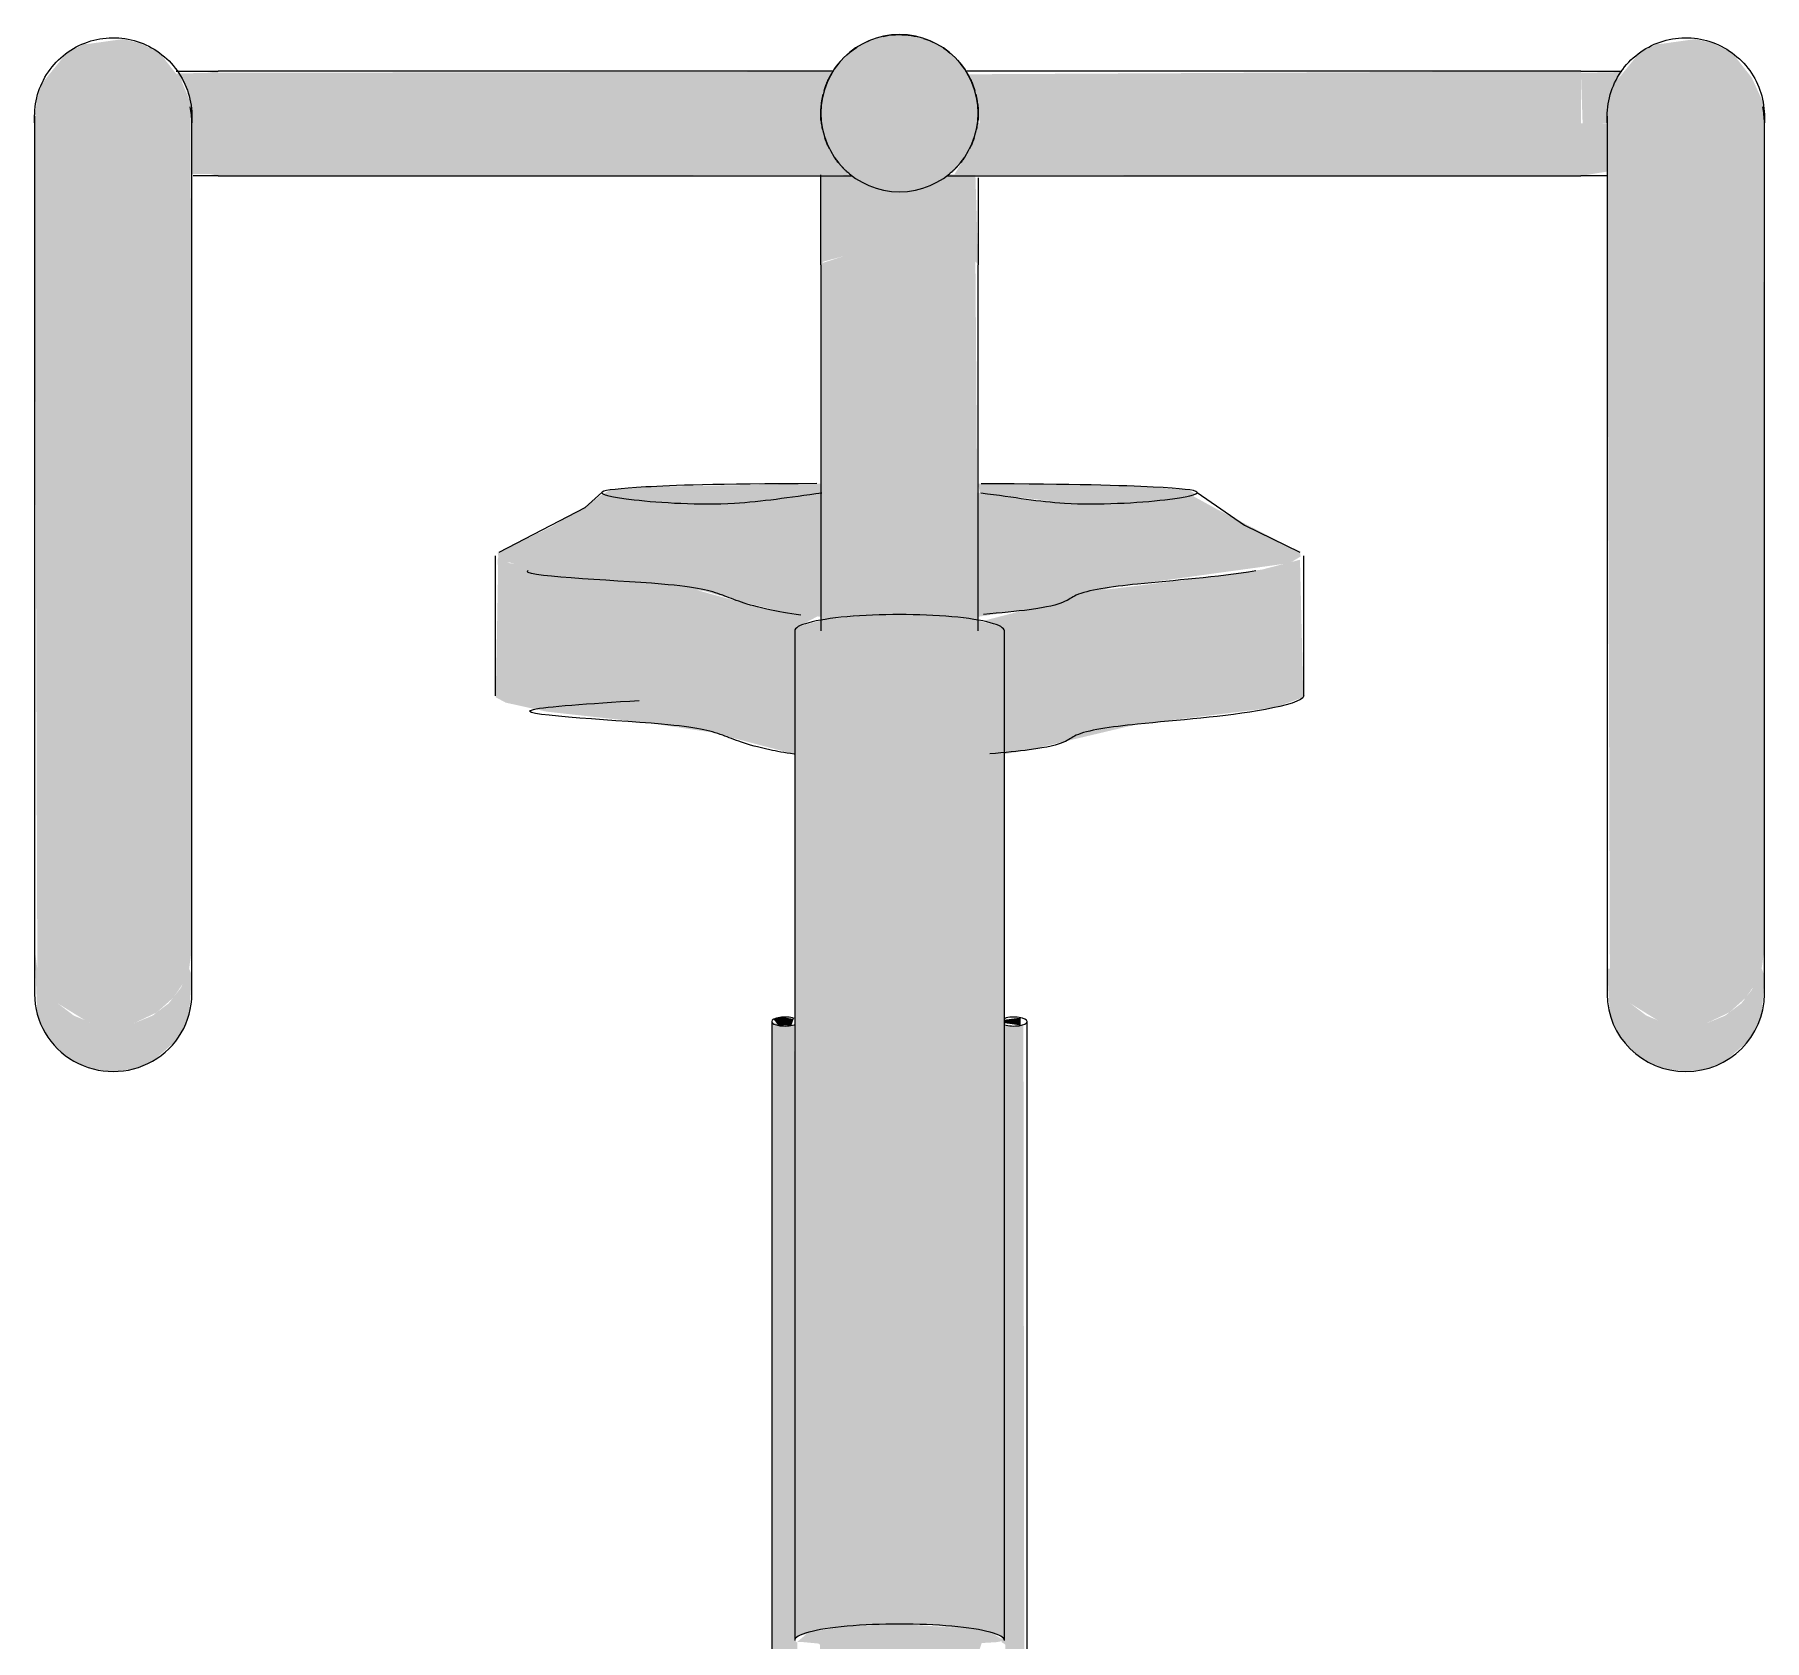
# Model space of a CAD drawing. Header units: inches. Extents: x -1056 to 52, y -89 to 303.
# Drawn here: x -980.02 to -963.52, y 27.21 to 42.53 of the extents above; entities that cross this region are included whole.
import ezdxf

# ---------------------------------------------------------------- set-up
doc = ezdxf.new("R2010")
doc.units = ezdxf.units.IN
doc.header["$MEASUREMENT"] = 0
doc.layers.add('Q-SPCQ', color=91, linetype='Continuous', lineweight=9)

# ---------------------------------------------------------------- blocks, each defined once
blk = doc.blocks.new('Bicycle_4878 - Bicycle_4878-776584-Elevation - East')
at = {"layer": 'Q-SPCQ'}
for points in [[(-979.267, 33.073), (-979.073, 33.098), (-978.851, 33.203), (-978.694, 33.344), (-978.605, 33.473), (-978.543, 33.621), (-978.517, 33.812), (-978.528, 41.88), (-978.619, 42.096), (-978.822, 42.353), (-979.006, 42.448), (-979.174, 42.488), (-979.495, 42.443), (-979.542, 42.441), (-979.711, 42.356), (-979.948, 42.064), (-979.997, 41.9), (-980.017, 41.69), (-979.991, 33.621), (-979.917, 33.443), (-979.797, 33.29), (-979.539, 33.13), (-979.461, 33.098)], [(-971.767, 41.031), (-971.573, 41.056), (-971.392, 41.131), (-971.237, 41.25), (-971.118, 41.406), (-971.043, 41.587), (-971.017, 41.781), (-971.043, 41.975), (-971.118, 42.156), (-971.237, 42.311), (-971.392, 42.43), (-971.573, 42.505), (-971.767, 42.531), (-971.963, 42.505), (-972.142, 42.43), (-972.297, 42.311), (-972.417, 42.156), (-972.491, 41.975), (-972.517, 41.781), (-972.491, 41.587), (-972.417, 41.406), (-972.297, 41.25), (-972.142, 41.131), (-971.961, 41.056)], [(-964.267, 33.073), (-964.073, 33.098), (-963.851, 33.203), (-963.694, 33.344), (-963.605, 33.473), (-963.543, 33.621), (-963.517, 33.812), (-963.528, 41.88), (-963.637, 42.119), (-963.822, 42.353), (-964.006, 42.448), (-964.174, 42.488), (-964.495, 42.443), (-964.542, 42.441), (-964.711, 42.356), (-964.948, 42.064), (-964.997, 41.9), (-965.017, 41.69), (-964.991, 33.621), (-964.917, 33.442), (-964.797, 33.289), (-964.539, 33.13), (-964.461, 33.098)], [(-978.517, 41.683), (-978.267, 41.683), (-978.267, 42.183), (-978.363, 42.166), (-978.668, 42.159), (-978.59, 42.06), (-978.528, 41.88), (-978.54, 41.812), (-978.517, 41.69)], [(-972.517, 41.683), (-972.511, 41.683), (-972.517, 41.781), (-972.469, 42.045), (-972.417, 42.177), (-978.267, 42.166), (-978.267, 41.683), (-972.841, 41.683)], [(-965.267, 41.683), (-965.267, 42.183), (-971.116, 42.152), (-971.043, 41.975), (-971, 41.683), (-965.477, 41.683)], [(-965.09, 41.683), (-965.017, 41.69), (-964.971, 41.987), (-964.912, 42.115), (-964.87, 42.174), (-965.267, 42.166), (-965.251, 41.683)], [(-978.267, 41.183), (-978.267, 41.683), (-978.517, 41.683), (-978.515, 41.201), (-978.335, 41.2)], [(-978.267, 41.183), (-972.232, 41.192), (-972.388, 41.36), (-972.491, 41.587), (-972.517, 41.683), (-978.267, 41.683), (-978.267, 41.2)], [(-965.267, 41.183), (-965.267, 41.683), (-971.023, 41.683), (-971.118, 41.406), (-971.246, 41.192), (-965.477, 41.184)], [(-965.267, 41.183), (-965.017, 41.224), (-965.017, 41.683), (-965.267, 41.683), (-965.267, 41.196)], [(-972.517, 36.944), (-972.267, 36.978), (-971.571, 36.995), (-971.116, 36.96), (-971.017, 36.953), (-971.043, 40.366), (-971.237, 40.418), (-971.767, 40.453), (-972.297, 40.418), (-972.504, 40.351), (-972.517, 40.335), (-972.517, 36.953)], [(-972.517, 36.977), (-972.517, 38.161), (-973.621, 38.055), (-974.053, 38.072), (-974.554, 38.136), (-974.584, 38.158), (-974.722, 38.055), (-975.089, 37.835), (-975.6, 37.588), (-975.587, 37.521), (-975.227, 37.428), (-974.646, 37.348), (-973.631, 37.223), (-973.266, 37.118), (-972.841, 37.016), (-972.528, 36.978)], [(-971.017, 36.977), (-970.44, 37.065), (-969.744, 37.256), (-968.046, 37.489), (-967.941, 37.552), (-967.947, 37.594), (-968.732, 37.999), (-968.98, 38.136), (-969.166, 38.102), (-969.855, 38.054), (-970.471, 38.089), (-971.017, 38.161), (-971.017, 36.98)], [(-972.767, 35.666), (-972.767, 36.842), (-972.733, 36.883), (-972.551, 36.98), (-973.094, 37.065), (-973.79, 37.256), (-975.488, 37.489), (-975.593, 37.552), (-975.599, 37.521), (-975.597, 37.361), (-975.618, 36.209), (-975.523, 36.158), (-975.133, 36.072), (-974.183, 35.967), (-973.555, 35.874), (-972.772, 35.667)], [(-970.767, 35.666), (-970.514, 35.711), (-969.498, 35.952), (-968.188, 36.112), (-967.916, 36.209), (-967.947, 37.521), (-968.307, 37.428), (-968.888, 37.348), (-969.903, 37.223), (-970.241, 37.126), (-970.598, 37.034), (-970.976, 36.936), (-970.801, 36.883), (-970.767, 36.842), (-970.767, 35.667)], [(-972.767, 27.212), (-972.733, 27.253), (-972.474, 27.323), (-972.026, 27.363), (-971.508, 27.363), (-971, 27.311), (-970.801, 27.253), (-970.767, 27.212), (-970.767, 36.842), (-970.801, 36.883), (-971.06, 36.953), (-971.508, 36.993), (-972.026, 36.993), (-972.474, 36.953), (-972.733, 36.883), (-972.767, 36.842), (-972.767, 27.648)], [(-979.267, 32.639), (-979.073, 32.664), (-978.892, 32.738), (-978.694, 32.91), (-978.618, 33.008), (-978.542, 33.193), (-978.517, 33.557), (-978.543, 33.621), (-978.618, 33.443), (-978.737, 33.29), (-978.892, 33.172), (-979.073, 33.098), (-979.267, 33.073), (-979.461, 33.098), (-979.642, 33.172), (-979.797, 33.29), (-979.917, 33.443), (-979.991, 33.621), (-980.017, 33.812), (-979.991, 33.187), (-979.917, 33.008), (-979.797, 32.855), (-979.642, 32.738), (-979.461, 32.664)], [(-964.267, 32.639), (-964.073, 32.664), (-963.892, 32.738), (-963.694, 32.91), (-963.618, 33.008), (-963.542, 33.193), (-963.517, 33.557), (-963.543, 33.621), (-963.637, 33.418), (-963.737, 33.289), (-963.892, 33.172), (-964.073, 33.098), (-964.267, 33.073), (-964.461, 33.098), (-964.642, 33.172), (-964.797, 33.289), (-964.917, 33.442), (-964.991, 33.621), (-965.017, 33.621), (-964.991, 33.186), (-964.917, 33.008), (-964.797, 32.855), (-964.642, 32.738), (-964.461, 32.664)], [(-972.798, 15.378), (-972.775, 15.379), (-972.775, 18.421), (-972.74, 27.19), (-972.767, 27.212), (-972.772, 33.086), (-972.893, 33.075), (-972.986, 33.116), (-972.969, 15.378), (-972.826, 15.378)], [(-972.798, 33.079), (-972.776, 33.141), (-972.893, 33.158), (-972.969, 33.138), (-972.923, 33.079), (-972.841, 33.079)], [(-970.759, 15.378), (-970.75, 15.378), (-970.724, 17.214), (-970.703, 17.216), (-970.636, 17.271), (-970.582, 17.215), (-970.568, 17.211), (-970.562, 16.235), (-970.585, 33.086), (-970.706, 33.075), (-970.767, 33.074), (-970.794, 27.196), (-970.767, 27.179), (-970.759, 27.172), (-970.759, 15.489)], [(-970.611, 33.079), (-970.611, 33.153), (-970.767, 33.133), (-970.767, 33.101)], [(-971.767, 27.056), (-971.008, 27.112), (-970.983, 27.187), (-970.835, 27.196), (-970.767, 27.212), (-970.901, 27.291), (-971.06, 27.323), (-971.767, 27.369), (-972.267, 27.348), (-972.633, 27.291), (-972.743, 27.198), (-972.695, 27.197), (-972.539, 27.182), (-972.526, 27.172), (-972.525, 27.117), (-972.267, 27.077)]]:
    blk.add_hatch(color=256, dxfattribs=at).paths.add_polyline_path(points, flags=0)
h = blk.add_hatch(color=256, dxfattribs=at)
h.paths.add_polyline_path([(-972.517, 40.335), (-972.491, 40.366), (-972.297, 40.418), (-971.767, 40.453), (-971.237, 40.418), (-971.043, 40.366), (-971.017, 40.335), (-971.043, 41.192), (-971.293, 41.2), (-971.392, 41.131), (-971.573, 41.056), (-971.767, 41.031), (-971.961, 41.056), (-972.232, 41.2), (-972.232, 41.192), (-972.517, 41.183), (-972.517, 40.366)], flags=0)
h.paths.add_polyline_path([(-971.236, 41.251), (-971.146, 41.36), (-971.235, 41.253)], flags=0)
h = blk.add_hatch(color=256, dxfattribs=at)
h.paths.add_polyline_path([(-973.68, 38.054), (-973.183, 38.074), (-972.517, 38.161), (-972.517, 38.246), (-974.126, 38.218), (-974.525, 38.187), (-974.595, 38.147), (-974.369, 38.102), (-973.935, 38.063)], flags=0)
h.paths.add_polyline_path([(-969.854, 38.054), (-969.155, 38.103), (-968.939, 38.147), (-969.009, 38.187), (-969.409, 38.218), (-970.34, 38.243), (-971.017, 38.246), (-971, 38.159), (-970.11, 38.057)], flags=0)
for p, q in [((-972.4, 42.183), (-978.267, 42.183)), ((-965.267, 42.183), (-971.134, 42.183)), ((-978.267, 41.183), (-972.223, 41.183)), ((-971.311, 41.183), (-965.267, 41.183)), ((-972.517, 40.335), (-972.517, 36.842)), ((-971.017, 36.842), (-971.017, 40.335)), ((-975.623, 37.559), (-975.623, 36.223)), ((-967.911, 36.223), (-967.911, 37.559)), ((-972.767, 36.842), (-972.767, 27.212)), ((-970.767, 27.212), (-970.767, 36.842)), ((-980.017, 33.812), (-980.017, 33.378)), ((-978.517, 33.378), (-978.517, 33.812)), ((-965.017, 33.812), (-965.017, 33.378)), ((-963.517, 33.378), (-963.517, 33.812)), ((-972.986, 33.116), (-972.986, 15.378)), ((-970.549, 17.666), (-970.549, 33.116))]:
    blk.add_line(p, q, dxfattribs=at)
at = {"layer": 'Q-SPCQ', "flags": 128}
for points in [[(-980.017, 41.751), (-980.016, 41.781), (-980.015, 41.811), (-980.012, 41.841), (-980.007, 41.871), (-980.002, 41.9), (-979.996, 41.929), (-979.988, 41.958), (-979.979, 41.987), (-979.969, 42.015), (-979.958, 42.043), (-979.946, 42.071), (-979.932, 42.097), (-979.918, 42.124), (-979.902, 42.149), (-979.886, 42.175), (-979.869, 42.199), (-979.85, 42.223), (-979.831, 42.246), (-979.811, 42.268), (-979.79, 42.289), (-979.768, 42.31), (-979.745, 42.329), (-979.721, 42.348), (-979.697, 42.365), (-979.672, 42.382), (-979.647, 42.398), (-979.621, 42.413), (-979.594, 42.426), (-979.567, 42.439), (-979.539, 42.45), (-979.511, 42.46), (-979.482, 42.47), (-979.453, 42.478), (-979.424, 42.484), (-979.395, 42.49), (-979.365, 42.495), (-979.335, 42.498), (-979.305, 42.5), (-979.275, 42.501), (-979.245, 42.501), (-979.215, 42.499), (-979.185, 42.497), (-979.156, 42.493), (-979.126, 42.488), (-979.097, 42.481), (-979.068, 42.474), (-979.039, 42.465), (-979.01, 42.456), (-978.982, 42.445), (-978.955, 42.433), (-978.928, 42.42), (-978.901, 42.406), (-978.876, 42.391), (-978.85, 42.375), (-978.826, 42.357), (-978.802, 42.339), (-978.779, 42.32), (-978.756, 42.3), (-978.735, 42.279), (-978.714, 42.258), (-978.694, 42.235), (-978.675, 42.212), (-978.657, 42.188), (-978.64, 42.163), (-978.624, 42.138), (-978.609, 42.112), (-978.596, 42.085), (-978.583, 42.058), (-978.571, 42.03), (-978.56, 42.002), (-978.551, 41.974), (-978.543, 41.945), (-978.535, 41.916), (-978.529, 41.887), (-978.525, 41.857), (-978.521, 41.827), (-978.518, 41.797), (-978.517, 41.767), (-978.517, 41.751)], [(-972.268, 42.339), (-972.245, 42.359), (-972.221, 42.377), (-972.197, 42.395), (-972.172, 42.412)], [(-972.094, 42.456), (-972.067, 42.468), (-972.039, 42.48), (-972.011, 42.49)], [(-971.924, 42.514), (-971.895, 42.52), (-971.865, 42.524), (-971.835, 42.528), (-971.805, 42.53), (-971.775, 42.531), (-971.745, 42.53), (-971.715, 42.529), (-971.685, 42.526), (-971.656, 42.522), (-971.626, 42.517), (-971.597, 42.511)], [(-971.539, 42.495), (-971.51, 42.485), (-971.482, 42.475), (-971.455, 42.463), (-971.428, 42.45)], [(-965.017, 41.751), (-965.016, 41.781), (-965.015, 41.811), (-965.012, 41.841), (-965.007, 41.87), (-965.002, 41.9), (-964.996, 41.929), (-964.988, 41.958), (-964.979, 41.987), (-964.969, 42.015), (-964.958, 42.043), (-964.946, 42.07), (-964.932, 42.097), (-964.918, 42.124), (-964.902, 42.149), (-964.886, 42.174), (-964.869, 42.199), (-964.85, 42.223), (-964.831, 42.245), (-964.811, 42.268), (-964.79, 42.289), (-964.768, 42.309), (-964.745, 42.329), (-964.721, 42.348), (-964.697, 42.365), (-964.672, 42.382), (-964.647, 42.398), (-964.621, 42.412), (-964.594, 42.426), (-964.567, 42.439), (-964.539, 42.45), (-964.511, 42.46), (-964.482, 42.469), (-964.453, 42.477), (-964.424, 42.484), (-964.395, 42.49), (-964.365, 42.495), (-964.335, 42.498), (-964.305, 42.5), (-964.275, 42.501), (-964.245, 42.501), (-964.215, 42.499), (-964.185, 42.496), (-964.156, 42.493), (-964.126, 42.488), (-964.097, 42.481), (-964.068, 42.474), (-964.039, 42.465), (-964.01, 42.456), (-963.982, 42.445), (-963.955, 42.433), (-963.928, 42.42), (-963.901, 42.406), (-963.876, 42.391), (-963.85, 42.374), (-963.826, 42.357), (-963.802, 42.339), (-963.779, 42.32), (-963.756, 42.3), (-963.735, 42.279), (-963.714, 42.258), (-963.694, 42.235), (-963.675, 42.212), (-963.657, 42.188), (-963.64, 42.163), (-963.624, 42.138), (-963.609, 42.112), (-963.596, 42.085), (-963.583, 42.058), (-963.571, 42.03), (-963.56, 42.002), (-963.551, 41.974), (-963.543, 41.945), (-963.535, 41.916), (-963.529, 41.886), (-963.525, 41.857), (-963.521, 41.827), (-963.518, 41.797), (-963.517, 41.767), (-963.517, 41.751)], [(-972.386, 42.204), (-972.369, 42.229), (-972.35, 42.252), (-972.331, 42.275)], [(-971.35, 42.404), (-971.326, 42.387), (-971.302, 42.369), (-971.279, 42.35)], [(-971.214, 42.287), (-971.194, 42.265), (-971.175, 42.242), (-971.157, 42.217), (-971.14, 42.193)], [(-978.666, 42.183), (-978.629, 42.183), (-978.592, 42.183), (-978.554, 42.183), (-978.515, 42.183), (-978.476, 42.183), (-978.437, 42.183), (-978.397, 42.183), (-978.358, 42.183), (-978.318, 42.183), (-978.278, 42.183), (-978.267, 42.183)], [(-972.479, 42.017), (-972.469, 42.045), (-972.458, 42.073), (-972.446, 42.1), (-972.432, 42.127)], [(-971.096, 42.115), (-971.083, 42.088), (-971.071, 42.06), (-971.06, 42.032)], [(-965.267, 42.183), (-965.227, 42.183), (-965.187, 42.183), (-965.147, 42.183), (-965.108, 42.183), (-965.068, 42.183), (-965.029, 42.183), (-964.991, 42.183), (-964.952, 42.183), (-964.915, 42.183), (-964.878, 42.183)], [(-972.517, 41.781), (-972.516, 41.811), (-972.515, 41.841), (-972.512, 41.871), (-972.507, 41.9), (-972.502, 41.93)], [(-971.035, 41.946), (-971.029, 41.916), (-971.025, 41.887), (-971.021, 41.857), (-971.018, 41.827), (-971.017, 41.797)], [(-980.017, 41.69), (-980.017, 41.715), (-980.017, 41.733), (-980.017, 41.745), (-980.017, 41.751), (-980.017, 41.751)], [(-980.017, 41.751), (-980.017, 41.748), (-980.017, 41.738), (-980.017, 41.722), (-980.017, 41.7), (-980.017, 41.671), (-980.017, 41.636), (-980.017, 41.595), (-980.017, 41.548), (-980.017, 41.495), (-980.017, 41.435), (-980.017, 41.37), (-980.017, 41.299), (-980.017, 41.222), (-980.017, 41.14), (-980.017, 41.052), (-980.017, 40.959), (-980.017, 40.861), (-980.017, 40.758), (-980.017, 40.65), (-980.017, 40.538), (-980.017, 40.421), (-980.017, 40.3), (-980.017, 40.174), (-980.017, 40.045), (-980.017, 39.912), (-980.017, 39.776), (-980.017, 39.636), (-980.017, 39.494), (-980.017, 39.348), (-980.017, 39.2), (-980.017, 39.05), (-980.017, 38.898), (-980.017, 38.744), (-980.017, 38.588), (-980.017, 38.431), (-980.017, 38.273), (-980.017, 38.114), (-980.017, 37.954), (-980.017, 37.794), (-980.017, 37.634), (-980.017, 37.474), (-980.017, 37.315), (-980.017, 37.156), (-980.017, 36.999), (-980.017, 36.842), (-980.017, 36.687), (-980.017, 36.534), (-980.017, 36.382), (-980.017, 36.233), (-980.017, 36.086), (-980.017, 35.942), (-980.017, 35.801), (-980.017, 35.663), (-980.017, 35.528), (-980.017, 35.397), (-980.017, 35.27), (-980.017, 35.146), (-980.017, 35.027), (-980.017, 34.912), (-980.017, 34.801), (-980.017, 34.696), (-980.017, 34.595), (-980.017, 34.499), (-980.017, 34.409), (-980.017, 34.324), (-980.017, 34.244), (-980.017, 34.17), (-980.017, 34.101), (-980.017, 34.039), (-980.017, 33.982), (-980.017, 33.932), (-980.017, 33.887), (-980.017, 33.849), (-980.017, 33.817), (-980.017, 33.812)], [(-978.517, 33.812), (-978.517, 33.843), (-978.517, 33.88), (-978.517, 33.923), (-978.517, 33.973), (-978.517, 34.028), (-978.517, 34.09), (-978.517, 34.157), (-978.517, 34.23), (-978.517, 34.309), (-978.517, 34.393), (-978.517, 34.483), (-978.517, 34.578), (-978.517, 34.678), (-978.517, 34.782), (-978.517, 34.892), (-978.517, 35.006), (-978.517, 35.125), (-978.517, 35.248), (-978.517, 35.374), (-978.517, 35.505), (-978.517, 35.639), (-978.517, 35.777), (-978.517, 35.917), (-978.517, 36.061), (-978.517, 36.207), (-978.517, 36.356), (-978.517, 36.507), (-978.517, 36.66), (-978.517, 36.815), (-978.517, 36.971), (-978.517, 37.129), (-978.517, 37.287), (-978.517, 37.446), (-978.517, 37.606), (-978.517, 37.766), (-978.517, 37.926), (-978.517, 38.086), (-978.517, 38.245), (-978.517, 38.403), (-978.517, 38.56), (-978.517, 38.716), (-978.517, 38.871), (-978.517, 39.024), (-978.517, 39.174), (-978.517, 39.322), (-978.517, 39.468), (-978.517, 39.611), (-978.517, 39.752), (-978.517, 39.888), (-978.517, 40.022), (-978.517, 40.152), (-978.517, 40.278), (-978.517, 40.4), (-978.517, 40.518), (-978.517, 40.631), (-978.517, 40.74), (-978.517, 40.844), (-978.517, 40.942), (-978.517, 41.036), (-978.517, 41.125), (-978.517, 41.208), (-978.517, 41.286), (-978.517, 41.358), (-978.517, 41.424), (-978.517, 41.485), (-978.517, 41.539), (-978.517, 41.587), (-978.517, 41.63), (-978.517, 41.666), (-978.517, 41.695), (-978.517, 41.719), (-978.517, 41.736), (-978.517, 41.747), (-978.517, 41.751), (-978.517, 41.751)], [(-978.517, 41.751), (-978.517, 41.748), (-978.517, 41.738), (-978.517, 41.722), (-978.517, 41.7), (-978.517, 41.69)], [(-965.017, 41.69), (-965.017, 41.715), (-965.017, 41.733), (-965.017, 41.745), (-965.017, 41.751), (-965.017, 41.751)], [(-965.017, 41.751), (-965.017, 41.748), (-965.017, 41.738), (-965.017, 41.722), (-965.017, 41.7), (-965.017, 41.671), (-965.017, 41.636), (-965.017, 41.595), (-965.017, 41.548), (-965.017, 41.495), (-965.017, 41.435), (-965.017, 41.37), (-965.017, 41.299), (-965.017, 41.222), (-965.017, 41.14), (-965.017, 41.052), (-965.017, 40.959), (-965.017, 40.861), (-965.017, 40.758), (-965.017, 40.65), (-965.017, 40.538), (-965.017, 40.421), (-965.017, 40.3), (-965.017, 40.174), (-965.017, 40.045), (-965.017, 39.912), (-965.017, 39.776), (-965.017, 39.636), (-965.017, 39.494), (-965.017, 39.348), (-965.017, 39.2), (-965.017, 39.05), (-965.017, 38.898), (-965.017, 38.744), (-965.017, 38.588), (-965.017, 38.431), (-965.017, 38.273), (-965.017, 38.114), (-965.017, 37.954), (-965.017, 37.794), (-965.017, 37.634), (-965.017, 37.474), (-965.017, 37.315), (-965.017, 37.156), (-965.017, 36.999), (-965.017, 36.842), (-965.017, 36.687), (-965.017, 36.534), (-965.017, 36.382), (-965.017, 36.233), (-965.017, 36.086), (-965.017, 35.942), (-965.017, 35.801), (-965.017, 35.663), (-965.017, 35.528), (-965.017, 35.397), (-965.017, 35.27), (-965.017, 35.146), (-965.017, 35.027), (-965.017, 34.912), (-965.017, 34.801), (-965.017, 34.696), (-965.017, 34.595), (-965.017, 34.499), (-965.017, 34.409), (-965.017, 34.323), (-965.017, 34.244), (-965.017, 34.17), (-965.017, 34.101), (-965.017, 34.039), (-965.017, 33.982), (-965.017, 33.931), (-965.017, 33.887), (-965.017, 33.849), (-965.017, 33.817), (-965.017, 33.812)], [(-963.517, 33.812), (-963.517, 33.843), (-963.517, 33.88), (-963.517, 33.923), (-963.517, 33.973), (-963.517, 34.028), (-963.517, 34.09), (-963.517, 34.157), (-963.517, 34.23), (-963.517, 34.309), (-963.517, 34.393), (-963.517, 34.483), (-963.517, 34.578), (-963.517, 34.678), (-963.517, 34.782), (-963.517, 34.892), (-963.517, 35.006), (-963.517, 35.125), (-963.517, 35.247), (-963.517, 35.374), (-963.517, 35.505), (-963.517, 35.639), (-963.517, 35.776), (-963.517, 35.917), (-963.517, 36.061), (-963.517, 36.207), (-963.517, 36.356), (-963.517, 36.507), (-963.517, 36.66), (-963.517, 36.815), (-963.517, 36.971), (-963.517, 37.128), (-963.517, 37.287), (-963.517, 37.446), (-963.517, 37.606), (-963.517, 37.766), (-963.517, 37.926), (-963.517, 38.086), (-963.517, 38.245), (-963.517, 38.403), (-963.517, 38.56), (-963.517, 38.716), (-963.517, 38.871), (-963.517, 39.023), (-963.517, 39.174), (-963.517, 39.322), (-963.517, 39.468), (-963.517, 39.611), (-963.517, 39.751), (-963.517, 39.888), (-963.517, 40.022), (-963.517, 40.152), (-963.517, 40.278), (-963.517, 40.4), (-963.517, 40.517), (-963.517, 40.631), (-963.517, 40.739), (-963.517, 40.843), (-963.517, 40.942), (-963.517, 41.036), (-963.517, 41.125), (-963.517, 41.208), (-963.517, 41.286), (-963.517, 41.358), (-963.517, 41.424), (-963.517, 41.485), (-963.517, 41.539), (-963.517, 41.587), (-963.517, 41.629), (-963.517, 41.666), (-963.517, 41.695), (-963.517, 41.719), (-963.517, 41.736), (-963.517, 41.747), (-963.517, 41.751), (-963.517, 41.751)], [(-963.517, 41.751), (-963.517, 41.748), (-963.517, 41.738), (-963.517, 41.722), (-963.517, 41.7), (-963.517, 41.69)], [(-972.517, 41.714), (-972.517, 41.729), (-972.517, 41.743)], [(-971.017, 41.745), (-971.017, 41.732), (-971.017, 41.717)], [(-978.267, 41.183), (-978.307, 41.183), (-978.347, 41.183), (-978.387, 41.183), (-978.426, 41.183), (-978.466, 41.183), (-978.505, 41.183)], [(-972.517, 40.335), (-972.517, 40.385), (-972.517, 40.434), (-972.517, 40.484), (-972.517, 40.534), (-972.517, 40.584), (-972.517, 40.634), (-972.517, 40.684), (-972.517, 40.733), (-972.517, 40.783), (-972.517, 40.831), (-972.517, 40.88), (-972.517, 40.927), (-972.517, 40.974), (-972.517, 41.021), (-972.517, 41.066), (-972.517, 41.111), (-972.517, 41.155), (-972.517, 41.192)], [(-971.017, 41.164), (-971.017, 41.12), (-971.017, 41.075), (-971.017, 41.03), (-971.017, 40.984), (-971.017, 40.937), (-971.017, 40.889), (-971.017, 40.841), (-971.017, 40.792), (-971.017, 40.743), (-971.017, 40.694), (-971.017, 40.644), (-971.017, 40.594), (-971.017, 40.544), (-971.017, 40.494), (-971.017, 40.444), (-971.017, 40.395), (-971.017, 40.345), (-971.017, 40.335)], [(-965.019, 41.183), (-965.058, 41.183), (-965.097, 41.183), (-965.137, 41.183), (-965.176, 41.183), (-965.216, 41.183), (-965.256, 41.183), (-965.267, 41.183)], [(-975.587, 37.595), (-974.764, 38.019), (-974.607, 38.164)], [(-968.927, 38.164), (-968.476, 37.851), (-967.947, 37.595)]]:
    blk.add_lwpolyline(points, dxfattribs=at)
at = {"layer": 'Q-SPCQ'}
for start, end in [(0, 180), (180, 360)]:
    blk.add_arc((-971.767, 41.781), 0.75, start, end, dxfattribs=at)
for centre, major_axis, ratio, start_param, end_param in [((-979.267, 41.69), (0.75, 0), 0.984808, 0, 0.208009), ((-964.267, 41.69), (0.75, 0), 0.984808, 0, 0.208009), ((-971.767, 36.842), (1, 0), 0.156434, 0, 3.141593), ((-979.267, 33.378), (-0.75, 0), 0.984808, 0, 3.141593), ((-964.267, 33.378), (0.75, 0), 0.984808, 3.141593, 6.283185), ((-972.861, 33.116), (0.125, 0), 0.34202, 0.785398, 3.141593), ((-972.861, 33.116), (0.125, 0), 0.34202, 3.141593, 5.497787), ((-970.674, 33.116), (0.125, 0), 0.34202, 0, 2.356194), ((-970.674, 33.116), (0.125, 0), 0.34202, 3.926991, 6.283185), ((-971.767, 27.212), (1, 0), 0.156434, 0, 3.141593)]:
    blk.add_ellipse(centre, major_axis=major_axis, ratio=ratio, start_param=start_param, end_param=end_param, dxfattribs=at)
for points, knots in [([(-972.485, 41.998), (-972.482, 42.005), (-972.479, 42.016), (-972.474, 42.032), (-972.469, 42.045), (-972.464, 42.058), (-972.458, 42.074), (-972.449, 42.093), (-972.441, 42.11), (-972.434, 42.122), (-972.43, 42.131), (-972.426, 42.139), (-972.421, 42.149), (-972.414, 42.16), (-972.408, 42.17), (-972.405, 42.175), (-972.404, 42.177)], [0.1756312, 0.1756312, 0.1756312, 0.1756312, 0.1944444, 0.2083333, 0.2222222, 0.2361111, 0.25, 0.2777778, 0.3055556, 0.3194444, 0.3333333, 0.3472222, 0.3611111, 0.3888889, 0.4166667, 0.4444444, 0.4444444, 0.4444444, 0.4444444]), ([(-971.13, 42.177), (-971.129, 42.175), (-971.126, 42.17), (-971.12, 42.16), (-971.113, 42.149), (-971.108, 42.139), (-971.104, 42.131), (-971.1, 42.122), (-971.093, 42.11), (-971.085, 42.093), (-971.076, 42.074), (-971.07, 42.058), (-971.065, 42.045), (-971.061, 42.032), (-971.055, 42.016), (-971.052, 42.005), (-971.05, 41.998)], [0.5555556, 0.5555556, 0.5555556, 0.5555556, 0.5833333, 0.6111111, 0.6388889, 0.6527778, 0.6666667, 0.6805556, 0.6944444, 0.7222222, 0.75, 0.7638889, 0.7777778, 0.7916667, 0.8055556, 0.8243415, 0.8243415, 0.8243415, 0.8243415]), ([(-972.517, 41.781), (-972.516, 41.806), (-972.514, 41.844), (-972.509, 41.891), (-972.503, 41.926), (-972.498, 41.948), (-972.496, 41.96), (-972.495, 41.961)], [0, 0, 0, 0, 0.0555556, 0.0833333, 0.1111111, 0.1388889, 0.1412978, 0.1412978, 0.1412978, 0.1412978]), ([(-971.039, 41.961), (-971.039, 41.96), (-971.036, 41.948), (-971.031, 41.926), (-971.026, 41.891), (-971.02, 41.844), (-971.018, 41.806), (-971.017, 41.781)], [0.8586734, 0.8586734, 0.8586734, 0.8586734, 0.8611111, 0.8888889, 0.9166667, 0.9444444, 1, 1, 1, 1]), ([(-972.436, 41.441), (-972.44, 41.449), (-972.45, 41.47), (-972.465, 41.505), (-972.475, 41.533), (-972.479, 41.547)], [0.84335589, 0.84335589, 0.84335589, 0.84335589, 0.86111111, 0.88888889, 0.91627, 0.91627, 0.91627, 0.91627]), ([(-971.055, 41.547), (-971.059, 41.533), (-971.069, 41.505), (-971.084, 41.47), (-971.094, 41.449), (-971.098, 41.441)], [0.08373, 0.08373, 0.08373, 0.08373, 0.11111111, 0.13888889, 0.15664411, 0.15664411, 0.15664411, 0.15664411]), ([(-972.232, 41.192), (-972.23, 41.191), (-972.228, 41.188), (-972.224, 41.184), (-972.222, 41.183), (-972.224, 41.184), (-972.228, 41.188), (-972.231, 41.192), (-972.237, 41.196), (-972.246, 41.204), (-972.26, 41.215), (-972.277, 41.23), (-972.289, 41.241), (-972.295, 41.248), (-972.3, 41.253), (-972.305, 41.259), (-972.312, 41.266), (-972.324, 41.28), (-972.343, 41.301), (-972.362, 41.324), (-972.377, 41.344), (-972.384, 41.354), (-972.388, 41.36)], [0.4444444, 0.4444444, 0.4444444, 0.4444444, 0.4583333, 0.4722222, 0.5, 0.5277778, 0.5416667, 0.5555556, 0.5694444, 0.5833333, 0.6111111, 0.6388889, 0.6527778, 0.6597222, 0.6666667, 0.6736111, 0.6805556, 0.6944444, 0.7222222, 0.75, 0.7638889, 0.7777778, 0.7777778, 0.7777778, 0.7777778]), ([(-971.146, 41.36), (-971.15, 41.354), (-971.157, 41.344), (-971.172, 41.324), (-971.191, 41.301), (-971.21, 41.28), (-971.222, 41.266), (-971.229, 41.259), (-971.234, 41.253), (-971.239, 41.248), (-971.246, 41.241), (-971.257, 41.23), (-971.274, 41.215), (-971.289, 41.204), (-971.298, 41.196), (-971.303, 41.192), (-971.306, 41.188), (-971.31, 41.184), (-971.312, 41.183), (-971.31, 41.184), (-971.306, 41.188), (-971.304, 41.191), (-971.302, 41.192)], [0.2222222, 0.2222222, 0.2222222, 0.2222222, 0.2361111, 0.25, 0.2777778, 0.3055556, 0.3194444, 0.3263889, 0.3333333, 0.3402778, 0.3472222, 0.3611111, 0.3888889, 0.4166667, 0.4305556, 0.4444444, 0.4583333, 0.4722222, 0.5, 0.5277778, 0.5416667, 0.5555556, 0.5555556, 0.5555556, 0.5555556]), ([(-972.555, 38.247), (-973.549, 38.245), (-974.29, 38.216), (-974.742, 38.169), (-974.357, 38.084), (-973.387, 38.024), (-972.827, 38.118), (-972.507, 38.16)], [0.0059865, 0.0059865, 0.0059865, 0.0059865, 0.0750352, 0.1415308, 0.2184258, 0.31038, 0.383288, 0.383288, 0.383288, 0.383288]), ([(-970.99, 38.159), (-970.653, 38.117), (-970.171, 38.024), (-969.165, 38.084), (-968.809, 38.168), (-969.193, 38.217), (-970.093, 38.242), (-970.988, 38.246)], [0.0136987, 0.0136987, 0.0136987, 0.0136987, 0.0854061, 0.1773603, 0.2542553, 0.3207509, 0.3893566, 0.3893566, 0.3893566, 0.3893566]), ([(-972.707, 36.994), (-972.833, 37.01), (-973.192, 37.075), (-973.485, 37.202), (-973.83, 37.301), (-975.432, 37.365), (-975.308, 37.417)], [-0.7145869, -0.7145869, -0.7145869, -0.7145869, -0.6784828, -0.5734918, -0.4502283, -0.2845821, -0.2845821, -0.2845821, -0.2845821]), ([(-968.367, 37.414), (-968.742, 37.352), (-969.454, 37.305), (-970.165, 37.203), (-970.177, 37.074), (-970.801, 37.014), (-970.966, 36.999)], [-0.4878551, -0.4878551, -0.4878551, -0.4878551, -0.3222089, -0.1989454, -0.0939544, -0.0594936, -0.0594936, -0.0594936, -0.0594936]), ([(-972.772, 35.667), (-972.866, 35.68), (-973.199, 35.742), (-973.479, 35.867), (-973.87, 35.966), (-975.965, 36.062), (-974.74, 36.148), (-974.25, 36.179)], [-0.7080674, -0.7080674, -0.7080674, -0.7080674, -0.6784828, -0.5734918, -0.4502283, -0.2711651, -0.1842842, -0.1842842, -0.1842842, -0.1842842]), ([(-967.911, 36.223), (-967.911, 36.176), (-968.45, 36.034), (-969.43, 35.972), (-970.169, 35.867), (-970.168, 35.74), (-970.763, 35.682), (-970.904, 35.669)], [-0.588153, -0.588153, -0.588153, -0.588153, -0.5012721, -0.3222089, -0.1989454, -0.0939544, -0.0643698, -0.0643698, -0.0643698, -0.0643698])]:
    blk.add_open_spline(points, degree=3, knots=knots, dxfattribs=at)
for points in [[(-972.511, 41.683), (-972.513, 41.7), (-972.516, 41.732), (-972.517, 41.765), (-972.517, 41.781)], [(-971.017, 41.781), (-971.017, 41.765), (-971.018, 41.732), (-971.021, 41.7), (-971.023, 41.683)], [(-972.501, 41.63), (-972.504, 41.648), (-972.508, 41.665), (-972.511, 41.683)], [(-971.023, 41.683), (-971.026, 41.665), (-971.03, 41.648), (-971.033, 41.63)]]:
    blk.add_open_spline(points, degree=3, dxfattribs=at)

msp = doc.modelspace()

# ---------------------------------------------------------------- block references
at = {"layer": 'Q-SPCQ'}
msp.add_blockref('Bicycle_4878 - Bicycle_4878-776584-Elevation - East', (0, 0), dxfattribs=at)

doc.saveas('drawing.dxf')
